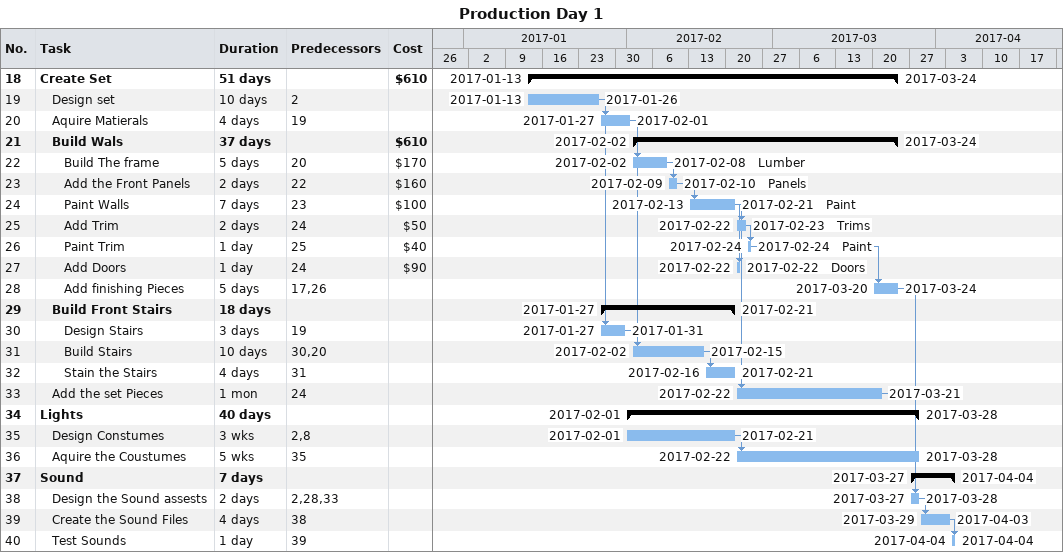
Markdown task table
Production Day 1

| ID | Level | Task | Duration | Start | Finish | Predecessors | Resources | Cost ($) |
|---|---|---|---|---|---|---|---|---|
| 18 | 1 | **Create Set** | 51d | 2017-01-13 | 2017-03-24 |  |  | 610 |
| 19 | 2 | Design set | 10d | 2017-01-13 | 2017-01-26 | 2 |  |  |
| 20 | 2 | Aquire Matierals | 4d | 2017-01-27 | 2017-02-01 | 19 |  |  |
| 21 | 2 | **Build Wals** | 37d | 2017-02-02 | 2017-03-24 |  |  | 610 |
| 22 | 3 | Build The frame | 5d | 2017-02-02 | 2017-02-08 | 20 | Lumber | 170 |
| 23 | 3 | Add the Front Panels | 2d | 2017-02-09 | 2017-02-10 | 22 | Panels | 160 |
| 24 | 3 | Paint Walls | 7d | 2017-02-13 | 2017-02-21 | 23 | Paint | 100 |
| 25 | 3 | Add Trim | 2d | 2017-02-22 | 2017-02-23 | 24 | Trims | 50 |
| 26 | 3 | Paint Trim | 1d | 2017-02-24 | 2017-02-24 | 25 | Paint | 40 |
| 27 | 3 | Add Doors | 1d | 2017-02-22 | 2017-02-22 | 24 | Doors | 90 |
| 28 | 3 | Add finishing Pieces | 5d | 2017-03-20 | 2017-03-24 | 17, 26 |  |  |
| 29 | 2 | **Build Front Stairs** | 18d | 2017-01-27 | 2017-02-21 |  |  |  |
| 30 | 3 | Design Stairs | 3d | 2017-01-27 | 2017-01-31 | 19 |  |  |
| 31 | 3 | Build Stairs | 10d | 2017-02-02 | 2017-02-15 | 30, 20 |  |  |
| 32 | 3 | Stain the Stairs | 4d | 2017-02-16 | 2017-02-21 | 31 |  |  |
| 33 | 2 | Add the set Pieces | 1mo | 2017-02-22 | 2017-03-21 | 24 |  |  |
| 34 | 1 | **Lights** | 40d | 2017-02-01 | 2017-03-28 |  |  |  |
| 35 | 2 | Design Constumes | 3w | 2017-02-01 | 2017-02-21 | 2, 8 |  |  |
| 36 | 2 | Aquire the Coustumes | 5w | 2017-02-22 | 2017-03-28 | 35 |  |  |
| 37 | 1 | **Sound** | 7d | 2017-03-27 | 2017-04-04 |  |  |  |
| 38 | 2 | Design the Sound assests | 2d | 2017-03-27 | 2017-03-28 | 2, 28, 33 |  |  |
| 39 | 2 | Create the Sound Files | 4d | 2017-03-29 | 2017-04-03 | 38 |  |  |
| 40 | 2 | Test Sounds | 1d | 2017-04-04 | 2017-04-04 | 39 |  |  |
